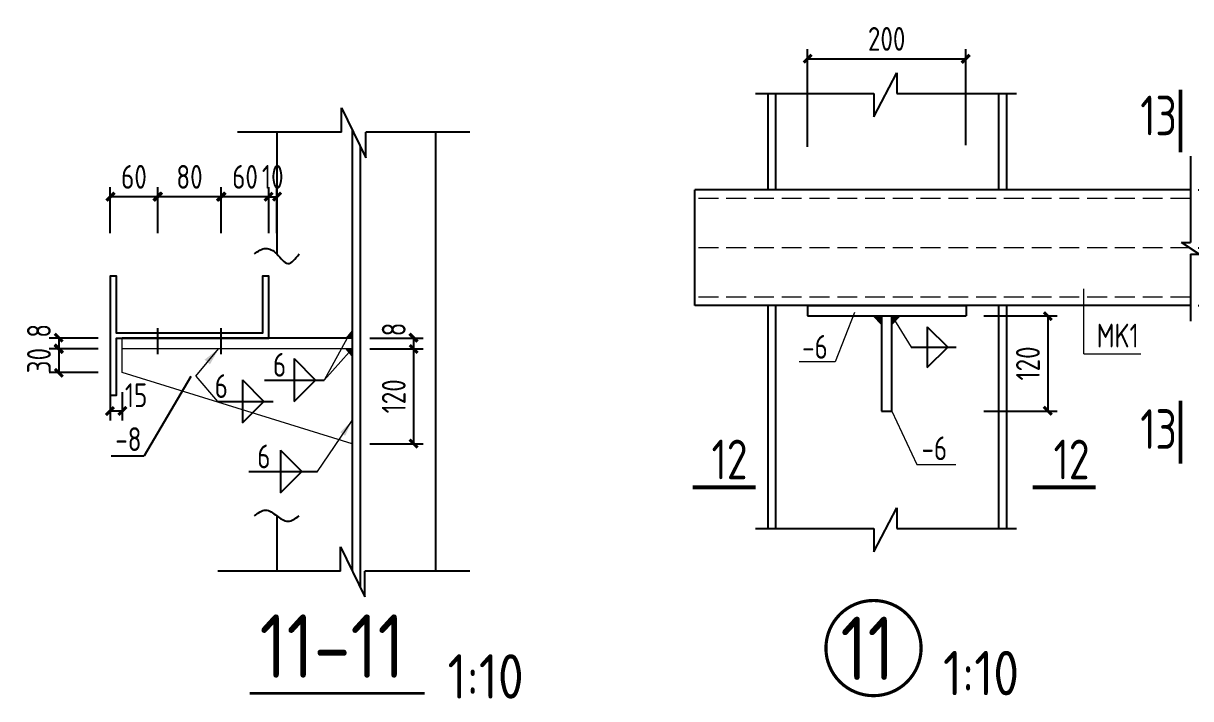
# Model space of a CAD drawing. Header units: millimetres. Extents: x 865974 to 875117, y 41124 to 44891.
# Drawn here: x 869940.7 to 870087.8, y 41237 to 41322.1 of the extents above; entities that cross this region are included whole.
import ezdxf

# ---------------------------------------------------------------- set-up
doc = ezdxf.new("R2010")
doc.units = ezdxf.units.MM
doc.header["$LTSCALE"] = 1000
doc.header["$MEASUREMENT"] = 0
doc.linetypes.add('DASH', pattern=[0.35, 0.25, -0.1])
for name, color, linetype, lineweight in [('1', 4, 'Continuous', 70), ('D3', 62, 'Continuous', 9), ('LZ', 64, 'Continuous', 9), ('数字', 3, 'Continuous', 9)]:
    doc.layers.add(name, color=color, linetype=linetype, lineweight=lineweight)
for name, color, linetype in [('D1', 112, 'Continuous'), ('D2', 6, 'Continuous'), ('DIM', 7, 'Continuous'), ('GJ', 6, 'Continuous'), ('M_Prof', 2, 'Continuous'), ('Prof', 2, 'Continuous'), ('PUB_DIM', 3, 'Continuous'), ('文字', 7, 'Continuous'), ('桩', 6, 'Continuous')]:
    doc.layers.add(name, color=color, linetype=linetype)
doc.styles.add('GBHZ', font='gbenor.shx', dxfattribs={"width": 0.9, "bigfont": 'gbcbig.shx'})
doc.dimstyles.new('Y10', dxfattribs={"dimscale": 0, "dimtxt": 3, "dimasz": 0.01, "dimexe": 1.2, "dimexo": 1, "dimgap": 1, "dimtad": 1, "dimdec": 0, "dimlfac": 10, "dimzin": 0, "dimdsep": 46, "dimtxsty": 'GBHZ', "dimblk1": 'DX', "dimblk2": 'DX', "dimsah": 1, "dimcen": 0.09, "dimdle": 1, "dimadec": 0, "dimazin": 0, "dimtfac": 1, "dimtdec": 0, "dimtix": 1, "dimtmove": 2, "dimatfit": 3, "dimldrblk": 'DX', "dimfxl": 0, "dimtolj": 1, "dimtzin": 0, "dimarcsym": 0})

# ---------------------------------------------------------------- blocks, each defined once
blk = doc.blocks.new('DX')
at = {"color": 0, "linetype": 'ByBlock', "const_width": 40}
blk.add_lwpolyline([(-54, -51), (46, 49)], dxfattribs=at)
blk = doc.blocks.new('*D455')
at = {"layer": 'Defpoints', "color": 0, "linetype": 'ByBlock', "transparency": 16777216}
for p in [(869965.63, 41300.27), (869965.63, 41294.67), (869971.63, 41294.67)]:
    blk.add_point(p, dxfattribs=at)
at = {"layer": 'DIM', "color": 0, "linetype": 'ByBlock', "lineweight": -2, "transparency": 16777216}
for p, q in [((869965.63, 41295.67), (869965.63, 41301.47)), ((869971.63, 41295.67), (869971.63, 41301.47)), ((869971.62, 41300.27), (869965.64, 41300.27))]:
    blk.add_line(p, q, dxfattribs=at)
at = {"layer": 'DIM', "color": 0, "linetype": 'ByBlock', "lineweight": -2, "transparency": 16777216, "xscale": 0.01, "yscale": 0.01, "zscale": 0.01, "rotation": 180}
blk.add_blockref('DX', (869965.63, 41300.27), dxfattribs=at)
at = {"layer": 'DIM', "color": 0, "linetype": 'ByBlock', "lineweight": -2, "transparency": 16777216, "xscale": 0.01, "yscale": 0.01, "zscale": 0.01}
blk.add_blockref('DX', (869971.63, 41300.27), dxfattribs=at)
at = {"layer": 'DIM', "color": 0, "linetype": 'ByBlock', "transparency": 16777216, "insert": (869968.63, 41302.77), "char_height": 3, "attachment_point": 5, "style": 'GBHZ'}
blk.add_mtext('\\A1;60', dxfattribs=at)
blk = doc.blocks.new('*D456')
at = {"layer": 'Defpoints', "color": 0, "linetype": 'ByBlock', "transparency": 16777216}
for p in [(869957.63, 41300.27), (869957.63, 41294.67), (869965.63, 41294.67)]:
    blk.add_point(p, dxfattribs=at)
at = {"layer": 'DIM', "color": 0, "linetype": 'ByBlock', "lineweight": -2, "transparency": 16777216}
for p, q in [((869957.63, 41295.67), (869957.63, 41301.47)), ((869965.63, 41295.67), (869965.63, 41301.47)), ((869965.62, 41300.27), (869957.64, 41300.27))]:
    blk.add_line(p, q, dxfattribs=at)
at = {"layer": 'DIM', "color": 0, "linetype": 'ByBlock', "lineweight": -2, "transparency": 16777216, "xscale": 0.01, "yscale": 0.01, "zscale": 0.01, "rotation": 180}
blk.add_blockref('DX', (869957.63, 41300.27), dxfattribs=at)
at = {"layer": 'DIM', "color": 0, "linetype": 'ByBlock', "lineweight": -2, "transparency": 16777216, "xscale": 0.01, "yscale": 0.01, "zscale": 0.01}
blk.add_blockref('DX', (869965.63, 41300.27), dxfattribs=at)
at = {"layer": 'DIM', "color": 0, "linetype": 'ByBlock', "transparency": 16777216, "insert": (869961.63, 41302.77), "char_height": 3, "attachment_point": 5, "style": 'GBHZ'}
blk.add_mtext('\\A1;80', dxfattribs=at)
blk = doc.blocks.new('*D457')
at = {"layer": 'Defpoints', "color": 0, "linetype": 'ByBlock', "transparency": 16777216}
for p in [(869951.63, 41300.27), (869951.63, 41294.67), (869957.63, 41294.67)]:
    blk.add_point(p, dxfattribs=at)
at = {"layer": 'DIM', "color": 0, "linetype": 'ByBlock', "lineweight": -2, "transparency": 16777216}
for p, q in [((869951.63, 41295.67), (869951.63, 41301.47)), ((869957.63, 41295.67), (869957.63, 41301.47)), ((869957.62, 41300.27), (869951.64, 41300.27))]:
    blk.add_line(p, q, dxfattribs=at)
at = {"layer": 'DIM', "color": 0, "linetype": 'ByBlock', "lineweight": -2, "transparency": 16777216, "xscale": 0.01, "yscale": 0.01, "zscale": 0.01, "rotation": 180}
blk.add_blockref('DX', (869951.63, 41300.27), dxfattribs=at)
at = {"layer": 'DIM', "color": 0, "linetype": 'ByBlock', "lineweight": -2, "transparency": 16777216, "xscale": 0.01, "yscale": 0.01, "zscale": 0.01}
blk.add_blockref('DX', (869957.63, 41300.27), dxfattribs=at)
at = {"layer": 'DIM', "color": 0, "linetype": 'ByBlock', "transparency": 16777216, "insert": (869954.63, 41302.77), "char_height": 3, "attachment_point": 5, "style": 'GBHZ'}
blk.add_mtext('\\A1;60', dxfattribs=at)
blk = doc.blocks.new('*D458')
at = {"layer": 'Defpoints', "color": 0, "linetype": 'ByBlock', "transparency": 16777216}
for p in [(869983.36, 41282.45), (869983.36, 41281.1), (869989.88, 41281.1)]:
    blk.add_point(p, dxfattribs=at)
at = {"layer": 'DIM', "color": 0, "linetype": 'ByBlock', "lineweight": -2, "transparency": 16777216}
for p, q in [((869984.36, 41282.45), (869991.08, 41282.45)), ((869989.88, 41282.46), (869989.88, 41282.47)), ((869989.88, 41282.45), (869989.88, 41281.1)), ((869984.36, 41281.1), (869991.08, 41281.1)), ((869989.88, 41281.09), (869989.88, 41281.08))]:
    blk.add_line(p, q, dxfattribs=at)
at = {"layer": 'DIM', "color": 0, "linetype": 'ByBlock', "lineweight": -2, "transparency": 16777216, "xscale": 0.01, "yscale": 0.01, "zscale": 0.01}
for p, rotation in [((869989.88, 41282.45), 270), ((869989.88, 41281.1), 90)]:
    blk.add_blockref('DX', p, dxfattribs=dict(at, rotation=rotation))
at = {"layer": 'DIM', "color": 0, "linetype": 'ByBlock', "transparency": 16777216, "insert": (869987.38, 41283.53), "char_height": 3, "attachment_point": 5, "rotation": 90, "style": 'GBHZ'}
blk.add_mtext('\\A1;8', dxfattribs=at)
blk = doc.blocks.new('*D459')
at = {"layer": 'Defpoints', "color": 0, "linetype": 'ByBlock', "transparency": 16777216}
for p in [(869983.36, 41281.1), (869983.36, 41269.1), (869989.88, 41269.1)]:
    blk.add_point(p, dxfattribs=at)
at = {"layer": 'DIM', "color": 0, "linetype": 'ByBlock', "lineweight": -2, "transparency": 16777216}
for p, q in [((869984.36, 41281.1), (869991.08, 41281.1)), ((869989.88, 41281.09), (869989.88, 41269.11)), ((869984.36, 41269.1), (869991.08, 41269.1))]:
    blk.add_line(p, q, dxfattribs=at)
at = {"layer": 'DIM', "color": 0, "linetype": 'ByBlock', "lineweight": -2, "transparency": 16777216, "xscale": 0.01, "yscale": 0.01, "zscale": 0.01}
for p, rotation in [((869989.88, 41281.1), 90), ((869989.88, 41269.1), 270)]:
    blk.add_blockref('DX', p, dxfattribs=dict(at, rotation=rotation))
at = {"layer": 'DIM', "color": 0, "linetype": 'ByBlock', "transparency": 16777216, "insert": (869987.38, 41275.1), "char_height": 3, "attachment_point": 5, "rotation": 90, "style": 'GBHZ'}
blk.add_mtext('\\A1;120', dxfattribs=at)
blk = doc.blocks.new('*D460')
at = {"layer": 'Defpoints', "color": 0, "linetype": 'ByBlock', "transparency": 16777216}
for p in [(869972.63, 41300.27), (869971.63, 41294.67), (869972.63, 41294.67)]:
    blk.add_point(p, dxfattribs=at)
at = {"layer": 'DIM', "color": 0, "linetype": 'ByBlock', "lineweight": -2, "transparency": 16777216}
for p, q in [((869971.63, 41295.67), (869971.63, 41301.47)), ((869972.63, 41295.67), (869972.63, 41301.47)), ((869971.62, 41300.27), (869971.61, 41300.27)), ((869971.63, 41300.27), (869972.63, 41300.27)), ((869972.64, 41300.27), (869972.65, 41300.27))]:
    blk.add_line(p, q, dxfattribs=at)
at = {"layer": 'DIM', "color": 0, "linetype": 'ByBlock', "lineweight": -2, "transparency": 16777216, "xscale": 0.01, "yscale": 0.01, "zscale": 0.01}
blk.add_blockref('DX', (869971.63, 41300.27), dxfattribs=at)
at = {"layer": 'DIM', "color": 0, "linetype": 'ByBlock', "lineweight": -2, "transparency": 16777216, "xscale": 0.01, "yscale": 0.01, "zscale": 0.01, "rotation": 180}
blk.add_blockref('DX', (869972.63, 41300.27), dxfattribs=at)
at = {"layer": 'DIM', "color": 0, "linetype": 'ByBlock', "transparency": 16777216, "insert": (869972.13, 41302.77), "char_height": 3, "attachment_point": 5, "style": 'GBHZ'}
blk.add_mtext('\\A1;10', dxfattribs=at)
blk = doc.blocks.new('*D461')
at = {"layer": 'Defpoints', "color": 0, "linetype": 'ByBlock', "transparency": 16777216}
for p in [(869951.11, 41282.45, 5), (869945.15, 41281.1), (869951.11, 41281.1, 5)]:
    blk.add_point(p, dxfattribs=at)
at = {"layer": 'DIM', "color": 0, "linetype": 'ByBlock', "lineweight": -2, "transparency": 16777216}
for p, q in [((869950.11, 41282.45), (869943.95, 41282.45)), ((869945.15, 41282.46), (869945.15, 41282.47)), ((869945.15, 41282.45), (869945.15, 41281.1)), ((869950.11, 41281.1), (869943.95, 41281.1)), ((869945.15, 41281.09), (869945.15, 41281.08))]:
    blk.add_line(p, q, dxfattribs=at)
at = {"layer": 'DIM', "color": 0, "linetype": 'ByBlock', "lineweight": -2, "transparency": 16777216, "xscale": 0.01, "yscale": 0.01, "zscale": 0.01}
for p, rotation in [((869945.15, 41282.45), 270), ((869945.15, 41281.1), 90)]:
    blk.add_blockref('DX', p, dxfattribs=dict(at, rotation=rotation))
at = {"layer": 'DIM', "color": 0, "linetype": 'ByBlock', "transparency": 16777216, "insert": (869942.65, 41283.36), "char_height": 3, "width": 0.8692, "attachment_point": 5, "rotation": 90, "style": 'GBHZ'}
blk.add_mtext('\\A1;8', dxfattribs=at)
blk = doc.blocks.new('*D462')
at = {"layer": 'Defpoints', "color": 0, "linetype": 'ByBlock', "transparency": 16777216}
for p in [(869951.11, 41281.1, 5), (869945.15, 41278.1), (869951.11, 41278.1, 5)]:
    blk.add_point(p, dxfattribs=at)
at = {"layer": 'DIM', "color": 0, "linetype": 'ByBlock', "lineweight": -2, "transparency": 16777216}
for p, q in [((869950.11, 41281.1), (869943.95, 41281.1)), ((869945.15, 41281.11), (869945.15, 41281.12)), ((869945.15, 41281.1), (869945.15, 41278.1)), ((869950.11, 41278.1), (869943.95, 41278.1)), ((869945.15, 41278.09), (869945.15, 41278.08))]:
    blk.add_line(p, q, dxfattribs=at)
at = {"layer": 'DIM', "color": 0, "linetype": 'ByBlock', "lineweight": -2, "transparency": 16777216, "xscale": 0.01, "yscale": 0.01, "zscale": 0.01}
for p, rotation in [((869945.15, 41281.1), 270), ((869945.15, 41278.1), 90)]:
    blk.add_blockref('DX', p, dxfattribs=dict(at, rotation=rotation))
at = {"layer": 'DIM', "color": 0, "linetype": 'ByBlock', "transparency": 16777216, "insert": (869942.65, 41279.6), "char_height": 3, "attachment_point": 5, "rotation": 90, "style": 'GBHZ'}
blk.add_mtext('\\A1;30', dxfattribs=at)
blk = doc.blocks.new('*D463')
at = {"layer": 'Defpoints', "color": 0, "linetype": 'ByBlock', "transparency": 16777216}
for p in [(869951.64, 41276.62, 5), (869953.13, 41276.62, 5), (869951.64, 41273.24)]:
    blk.add_point(p, dxfattribs=at)
at = {"layer": 'DIM', "color": 0, "linetype": 'ByBlock', "lineweight": -2, "transparency": 16777216}
for p, q in [((869951.64, 41275.62), (869951.64, 41272.04)), ((869953.13, 41275.62), (869953.13, 41272.04)), ((869951.63, 41273.24), (869951.62, 41273.24)), ((869953.13, 41273.24), (869951.64, 41273.24)), ((869953.14, 41273.24), (869953.15, 41273.24))]:
    blk.add_line(p, q, dxfattribs=at)
at = {"layer": 'DIM', "color": 0, "linetype": 'ByBlock', "lineweight": -2, "transparency": 16777216, "xscale": 0.01, "yscale": 0.01, "zscale": 0.01}
blk.add_blockref('DX', (869951.64, 41273.24), dxfattribs=at)
at = {"layer": 'DIM', "color": 0, "linetype": 'ByBlock', "lineweight": -2, "transparency": 16777216, "xscale": 0.01, "yscale": 0.01, "zscale": 0.01, "rotation": 180}
blk.add_blockref('DX', (869953.13, 41273.24), dxfattribs=at)
at = {"layer": 'DIM', "color": 0, "linetype": 'ByBlock', "transparency": 16777216, "insert": (869954.9, 41275.24), "char_height": 3, "attachment_point": 5, "style": 'GBHZ'}
blk.add_mtext('\\A1;15', dxfattribs=at)
blk = doc.blocks.new('*D526')
at = {"layer": 'Defpoints', "color": 0, "linetype": 'ByBlock', "transparency": 16777216}
for p in [(870059.52, 41317.66), (870039.52, 41305.54), (870059.52, 41305.76)]:
    blk.add_point(p, dxfattribs=at)
at = {"layer": 'DIM', "color": 0, "linetype": 'ByBlock', "lineweight": -2, "transparency": 16777216}
for p, q in [((870039.52, 41306.54), (870039.52, 41318.86)), ((870059.52, 41306.76), (870059.52, 41318.86)), ((870039.53, 41317.66), (870059.51, 41317.66))]:
    blk.add_line(p, q, dxfattribs=at)
at = {"layer": 'DIM', "color": 0, "linetype": 'ByBlock', "lineweight": -2, "transparency": 16777216, "xscale": 0.01, "yscale": 0.01, "zscale": 0.01, "rotation": 180}
blk.add_blockref('DX', (870039.52, 41317.66), dxfattribs=at)
at = {"layer": 'DIM', "color": 0, "linetype": 'ByBlock', "lineweight": -2, "transparency": 16777216, "xscale": 0.01, "yscale": 0.01, "zscale": 0.01}
blk.add_blockref('DX', (870059.52, 41317.66), dxfattribs=at)
at = {"layer": 'DIM', "color": 0, "linetype": 'ByBlock', "transparency": 16777216, "insert": (870049.52, 41320.16), "char_height": 3, "attachment_point": 5, "style": 'GBHZ'}
blk.add_mtext('\\A1;200', dxfattribs=at)
blk = doc.blocks.new('*D527')
at = {"layer": 'Defpoints', "color": 0, "linetype": 'ByBlock', "transparency": 16777216}
for p in [(870060.78, 41285.25), (870060.78, 41273.24), (870069.83, 41273.24)]:
    blk.add_point(p, dxfattribs=at)
at = {"layer": 'DIM', "color": 0, "linetype": 'ByBlock', "lineweight": -2, "transparency": 16777216}
for p, q in [((870061.78, 41285.25), (870071.03, 41285.25)), ((870069.83, 41285.24), (870069.83, 41273.25)), ((870061.78, 41273.24), (870071.03, 41273.24))]:
    blk.add_line(p, q, dxfattribs=at)
at = {"layer": 'DIM', "color": 0, "linetype": 'ByBlock', "lineweight": -2, "transparency": 16777216, "xscale": 0.01, "yscale": 0.01, "zscale": 0.01}
for p, rotation in [((870069.83, 41285.25), 90), ((870069.83, 41273.24), 270)]:
    blk.add_blockref('DX', p, dxfattribs=dict(at, rotation=rotation))
at = {"layer": 'DIM', "color": 0, "linetype": 'ByBlock', "transparency": 16777216, "insert": (870067.33, 41279.24), "char_height": 3, "attachment_point": 5, "rotation": 90, "style": 'GBHZ'}
blk.add_mtext('\\A1;120', dxfattribs=at)
blk = doc.blocks.new('*D532')
at = {"layer": 'Defpoints', "color": 0, "linetype": 'ByBlock', "transparency": 16777216}
for p in [(870087.8, 41293.83), (870096.05, 41293.83), (870087.8, 41286.53)]:
    blk.add_point(p, dxfattribs=at)
at = {"layer": 'DIM', "color": 0, "linetype": 'ByBlock', "lineweight": -2, "transparency": 16777216}
for p, q in [((870088.8, 41293.83), (870097.25, 41293.83)), ((870096.05, 41286.54), (870096.05, 41293.82)), ((870088.8, 41286.53), (870097.25, 41286.53))]:
    blk.add_line(p, q, dxfattribs=at)
at = {"layer": 'DIM', "color": 0, "linetype": 'ByBlock', "lineweight": -2, "transparency": 16777216, "xscale": 0.01, "yscale": 0.01, "zscale": 0.01}
for p, rotation in [((870096.05, 41293.83), 90), ((870096.05, 41286.53), 270)]:
    blk.add_blockref('DX', p, dxfattribs=dict(at, rotation=rotation))
at = {"layer": 'DIM', "color": 0, "linetype": 'ByBlock', "transparency": 16777216, "insert": (870093.55, 41290.18), "char_height": 3, "attachment_point": 5, "rotation": 90, "style": 'GBHZ'}
blk.add_mtext('\\A1;73', dxfattribs=at)
blk = doc.blocks.new('*D533')
at = {"layer": 'Defpoints', "color": 0, "linetype": 'ByBlock', "transparency": 16777216}
for p in [(870087.8, 41301.13), (870096.05, 41301.13), (870087.8, 41293.83)]:
    blk.add_point(p, dxfattribs=at)
at = {"layer": 'DIM', "color": 0, "linetype": 'ByBlock', "lineweight": -2, "transparency": 16777216}
for p, q in [((870088.8, 41301.13), (870097.25, 41301.13)), ((870096.05, 41293.84), (870096.05, 41301.12)), ((870088.8, 41293.83), (870097.25, 41293.83))]:
    blk.add_line(p, q, dxfattribs=at)
at = {"layer": 'DIM', "color": 0, "linetype": 'ByBlock', "lineweight": -2, "transparency": 16777216, "xscale": 0.01, "yscale": 0.01, "zscale": 0.01}
for p, rotation in [((870096.05, 41301.13), 90), ((870096.05, 41293.83), 270)]:
    blk.add_blockref('DX', p, dxfattribs=dict(at, rotation=rotation))
at = {"layer": 'DIM', "color": 0, "linetype": 'ByBlock', "transparency": 16777216, "insert": (870093.55, 41297.48), "char_height": 3, "attachment_point": 5, "rotation": 90, "style": 'GBHZ'}
blk.add_mtext('\\A1;73', dxfattribs=at)

msp = doc.modelspace()

# ---------------------------------------------------------------- linework, layer by layer
at = {"linetype": 'ByBlock', "ltscale": 0.5, "const_width": 0.4}
msp.add_lwpolyline([(870041.862, 41243.354, 1), (870053.862, 41243.354, 1)], format="xyb", close=True, dxfattribs=at)
at = {"layer": '1', "color": 2, "const_width": 0.48}
for points in [[(870086.57, 41313.78), (870086.57, 41305.858)], [(870086.57, 41274.534), (870086.57, 41266.612)], [(870025.069, 41263.632), (870032.991, 41263.632)], [(870067.935, 41263.632), (870075.857, 41263.632)]]:
    msp.add_lwpolyline(points, dxfattribs=at)
at = {"layer": 'D1', "color": 251}
for p, q in [((870047.918, 41310.353), (870050.793, 41315.903)), ((870050.793, 41315.903), (870050.793, 41313.286)), ((870032.991, 41313.286), (870047.918, 41313.286)), ((870047.918, 41313.286), (870047.918, 41310.353)), ((870050.793, 41313.286), (870065.901, 41313.286)), ((869980.797, 41308.405, 5), (869980.797, 41311.49, 5)), ((869980.797, 41311.49, 5), (869983.875, 41305.169, 5)), ((869980.797, 41308.405, 5), (869967.691, 41308.405, 5)), ((869983.875, 41305.169, 5), (869983.875, 41308.405, 5)), ((869996.96, 41308.405, 5), (869983.875, 41308.405, 5)), ((870087.804, 41305.374), (870087.804, 41294.483)), ((870088.928, 41293.002), (870086.68, 41294.483)), ((870086.68, 41294.483), (870087.804, 41294.483)), ((870087.804, 41293.002), (870087.804, 41284.578)), ((870087.804, 41293.002), (870088.928, 41293.002)), ((870054.645, 41283.854), (870054.645, 41278.715)), ((870054.645, 41283.854), (870057.215, 41281.285)), ((870052.616, 41281.285), (870058.296, 41281.285)), ((870054.645, 41278.715), (870057.215, 41281.285)), ((869974.823, 41279.859, 5), (869974.823, 41274.45, 5)), ((869974.823, 41279.859, 5), (869977.528, 41277.154, 5)), ((869968.291, 41277.17, 5), (869968.291, 41271.761, 5)), ((869968.291, 41277.17, 5), (869970.996, 41274.466, 5)), ((869971.069, 41277.154, 5), (869978.615, 41277.154, 5)), ((869974.823, 41274.45, 5), (869977.528, 41277.154, 5)), ((869965.149, 41274.466, 5), (869972.172, 41274.466, 5)), ((869968.291, 41271.761, 5), (869970.996, 41274.466, 5)), ((869973.094, 41268.329, 5), (869975.799, 41265.625, 5)), ((869973.094, 41268.329, 5), (869973.094, 41262.92, 5)), ((869969.123, 41265.625, 5), (869977.749, 41265.625, 5)), ((869973.094, 41262.92, 5), (869975.799, 41265.625, 5)), ((870047.918, 41255.503), (870050.793, 41261.052)), ((870050.793, 41261.052), (870050.793, 41258.435)), ((870032.991, 41258.435), (870047.918, 41258.435)), ((870047.918, 41258.435), (870047.918, 41255.503)), ((870050.793, 41258.435), (870065.901, 41258.435)), ((869980.647, 41256.142, 5), (869983.724, 41249.821, 5)), ((869980.647, 41253.056, 5), (869980.647, 41256.142, 5)), ((869980.647, 41253.056, 5), (869965.201, 41253.056, 5)), ((869983.724, 41249.821, 5), (869983.724, 41253.056, 5)), ((869996.96, 41253.056, 5), (869983.724, 41253.056, 5))]:
    msp.add_line(p, q, dxfattribs=at)
at = {"layer": 'D2'}
for p, q in [((870034.522, 41313.286), (870034.522, 41301.13)), ((870035.522, 41313.286), (870035.522, 41301.13)), ((870063.629, 41313.286), (870063.629, 41301.13)), ((870064.629, 41313.286), (870064.629, 41301.13)), ((869972.632, 41308.405, 5), (869972.632, 41293.048, 5)), ((869982.132, 41308.748, 5), (869982.132, 41253.056, 5)), ((869992.632, 41308.405, 5), (869992.632, 41253.056, 5)), ((869983.132, 41306.694, 5), (869983.132, 41251.037, 5)), ((870087.804, 41301.13), (870025.319, 41301.13)), ((870087.804, 41286.53), (870025.319, 41286.53)), ((870034.522, 41286.53), (870034.522, 41258.435)), ((870035.522, 41286.53), (870035.522, 41258.435)), ((870039.522, 41286.53), (870039.522, 41285.246)), ((870039.522, 41286.53), (870059.522, 41286.53)), ((870059.522, 41286.53), (870059.522, 41285.246)), ((870063.629, 41286.53), (870063.629, 41258.435)), ((870064.629, 41286.53), (870064.629, 41258.435)), ((870039.522, 41285.246), (870059.522, 41285.246)), ((870048.879, 41285.246), (870048.879, 41273.243)), ((870050.164, 41273.243), (870050.164, 41285.246)), ((869957.632, 41280.421, 5), (869957.632, 41283.689, 5)), ((869965.632, 41280.421, 5), (869965.632, 41283.689, 5)), ((869982.132, 41282.449, 5), (869953.132, 41282.449, 5)), ((870048.879, 41273.243), (870050.164, 41273.243)), ((869972.632, 41260.045, 5), (869972.632, 41253.113, 5))]:
    msp.add_line(p, q, dxfattribs=at)
at = {"layer": 'D3', "color": 251}
for p, q in [((870074.358, 41280.468), (870074.358, 41288.659)), ((870045.477, 41285.674), (870043.024, 41279.449)), ((870050.164, 41285.246), (870052.616, 41281.285)), ((869981.746, 41282.9, 5), (869978.615, 41277.154, 5)), ((869962.441, 41277.654, 5), (869965.306, 41281.097, 5)), ((869981.746, 41280.646, 5), (869978.615, 41277.154, 5)), ((870074.358, 41280.468), (870081.571, 41280.468)), ((870043.024, 41279.449), (870038.497, 41279.449)), ((869962.441, 41277.654, 5), (869965.149, 41274.466, 5)), ((870050.164, 41273.243), (870053.331, 41266.484)), ((869977.749, 41265.625, 5), (869982.132, 41272.03, 5)), ((870053.331, 41266.484), (870058.258, 41266.484))]:
    msp.add_line(p, q, dxfattribs=at)
at = {"layer": 'D3'}
for p, q in [((870047.809, 41285.246), (870048.879, 41284.175)), ((870051.234, 41285.246), (870050.164, 41284.175)), ((869982.132, 41283.351, 5), (869981.361, 41282.449, 5)), ((869953.132, 41278.097, 5), (869953.132, 41282.449, 5)), ((869982.132, 41281.097, 5), (869953.132, 41281.097, 5)), ((869982.132, 41280.195, 5), (869981.361, 41281.097, 5)), ((869982.132, 41269.1, 5), (869953.132, 41278.097, 5))]:
    msp.add_line(p, q, dxfattribs=at)
for points in [[(870047.809, 41285.246), (870048.879, 41285.246), (870048.879, 41284.175), (870048.879, 41285.246)], [(870051.234, 41285.246), (870050.164, 41285.246), (870050.164, 41284.175), (870050.164, 41285.246)], [(869982.132, 41283.351, 5), (869982.132, 41282.449, 5), (869981.361, 41282.449, 5), (869982.132, 41282.449, 5)], [(869982.132, 41280.195, 5), (869982.132, 41281.097, 5), (869981.361, 41281.097, 5), (869982.132, 41281.097, 5)]]:
    msp.add_solid(points, dxfattribs=at)
at = {"layer": 'D3', "color": 251}
for points in [[(869963.531, 41279.72, 5), (869965.306, 41281.097, 5), (869963.531, 41279.72, 5), (869964.216, 41279.133, 5)], [(869980.633, 41270.567, 5), (869982.132, 41272.03, 5), (869980.633, 41270.567, 5), (869981.248, 41270.115, 5)]]:
    msp.add_solid(points, dxfattribs=at)
at = {"layer": 'GJ', "linetype": 'Continuous'}
msp.add_line((870025.319, 41286.53), (870025.319, 41301.13), dxfattribs=at)
at = {"layer": 'LZ', "color": 251, "linetype": 'DASH', "ltscale": 0.01}
for p, q in [((870087.804, 41300.06), (870025.319, 41300.06)), ((870087.804, 41293.83), (870025.319, 41293.83)), ((870087.804, 41287.601), (870025.319, 41287.601))]:
    msp.add_line(p, q, dxfattribs=at)
at = {"layer": 'M_Prof', "elevation": 5}
msp.add_lwpolyline([(869971.635, 41282.449), (869971.635, 41290.249), (869970.835, 41290.249), (869970.835, 41283.049), (869952.435, 41283.049), (869952.435, 41290.249), (869951.635, 41290.249), (869951.635, 41275.249), (869952.435, 41275.249), (869952.435, 41282.449), (869971.635, 41282.449)], dxfattribs=at)
at = {"layer": 'Prof'}
for points in [[(869969.815, 41293.048, 5), (869971.224, 41293.752, 5), (869972.632, 41293.048, 5), (869974.041, 41291.843, 5), (869975.449, 41293.048, 5)], [(869969.815, 41260.045, 5), (869971.224, 41260.75, 5), (869972.632, 41260.045, 5), (869974.041, 41259.341, 5), (869975.449, 41260.045, 5)]]:
    msp.add_spline(points, degree=3, dxfattribs=at)
at = {"layer": '文字', "color": 6, "const_width": 0.32}
msp.add_lwpolyline([(869969.21, 41237.65), (869991.291, 41237.65)], dxfattribs=at)
at = {"layer": '桩'}
for p in [(869961.78, 41277.578, 5), (869951.76, 41267.581, 5)]:
    msp.add_line(p, (869955.908, 41267.581, 5), dxfattribs=at)

# ---------------------------------------------------------------- texts
at = {"layer": 'PUB_DIM', "style": 'GBHZ', "width": 0.9}
for s, p in [('13', (870081.495, 41308.004)), ('13', (870081.495, 41268.468)), ('12', (870027.447, 41264.633)), ('12', (870070.565, 41264.633))]:
    msp.add_text(s, height=5, dxfattribs=at).set_placement(p)
at = {"layer": '数字', "style": 'GBHZ', "width": 0.9}
for s, p in [('-6', (870038.861, 41279.836)), ('MK1', (870075.997, 41281.257)), ('6', (869972.152, 41277.578, 5)), ('6', (869964.804, 41274.89, 5)), ('-8', (869952.273, 41268.2, 5)), ('-6', (870053.913, 41267.049)), ('6', (869970.173, 41266.02, 5))]:
    msp.add_text(s, height=3, dxfattribs=at).set_placement(p)
at = {"layer": '文字', "color": 6, "style": 'GBHZ'}
for s, height, p in [('11-11', 8, (869970.461, 41239.601)), ('11', 8, (870043.694, 41239.321)), ('1:10', 5.6, (869994.17, 41236.98)), ('1:10', 5.6, (870056.628, 41237.402, -0.009))]:
    msp.add_text(s, height=height, dxfattribs=at).set_placement(p)

# ---------------------------------------------------------------- dimensions: what is measured, and where the dimension line sits
at = {"layer": 'DIM', "linetype": 'ByBlock'}
for base, p1, p2, picture, middle in [((870059.522, 41317.655), (870039.522, 41305.545), (870059.522, 41305.759), '*D526', (870049.522, 41320.155)), ((869972.632, 41300.27, 5), (869971.632, 41294.673, 5), (869972.632, 41294.673, 5), '*D460', (869972.132, 41302.77, 5))]:
    dim = msp.add_linear_dim(base=base, p1=p1, p2=p2, dimstyle='Y10', override={"dimscale": 1}, dxfattribs=at)
    dim.commit()
    dim.dimension.update_dxf_attribs({"geometry": picture, "text_midpoint": middle})
for base, p1, p2, angle, picture, middle in [((869951.632, 41300.27, 5), (869957.632, 41294.673, 5), (869951.632, 41294.673, 5), 180, '*D457', (869954.632, 41302.77, 5)), ((869957.632, 41300.27, 5), (869965.632, 41294.673, 5), (869957.632, 41294.673, 5), 180, '*D456', (869961.632, 41302.77, 5)), ((869965.632, 41300.27, 5), (869971.632, 41294.673, 5), (869965.632, 41294.673, 5), 180, '*D455', (869968.632, 41302.77, 5)), ((870096.05, 41301.13), (870087.804, 41293.83), (870087.804, 41301.13), 90, '*D533', (870093.55, 41297.48)), ((870096.05, 41293.83), (870087.804, 41286.53), (870087.804, 41293.83), 90, '*D532', (870093.55, 41290.18)), ((870069.831, 41273.243), (870060.785, 41285.246), (870060.785, 41273.243), 270, '*D527', (870067.331, 41279.244)), ((869945.152, 41278.097), (869951.114, 41281.097, 5), (869951.114, 41278.097, 5), 90, '*D462', (869942.652, 41279.597)), ((869989.882, 41269.1, 5), (869983.364, 41281.097, 5), (869983.364, 41269.1, 5), 270, '*D459', (869987.382, 41275.099, 5))]:
    dim = msp.add_linear_dim(base=base, p1=p1, p2=p2, angle=angle, dimstyle='Y10', override={"dimscale": 1}, dxfattribs=at)
    dim.commit()
    dim.dimension.update_dxf_attribs({"geometry": picture, "text_midpoint": middle})
for base, p1, p2, angle, picture, middle in [((869989.882, 41281.097, 5), (869983.364, 41282.449, 5), (869983.364, 41281.097, 5), 270, '*D458', (869987.382, 41283.53, 5)), ((869945.152, 41281.097), (869951.114, 41282.449, 5), (869951.114, 41281.097, 5), 90, '*D461', (869942.652, 41283.364))]:
    dim = msp.add_linear_dim(base=base, p1=p1, p2=p2, angle=angle, text='8', dimstyle='Y10', override={"dimscale": 1}, dxfattribs=at)
    dim.commit()
    dim.dimension.update_dxf_attribs({"geometry": picture, "text_midpoint": middle, "dimtype": 160})
dim = msp.add_linear_dim(base=(869951.635, 41273.242), p1=(869953.132, 41276.623, 5), p2=(869951.635, 41276.623, 5), dimstyle='Y10', override={"dimscale": 1}, dxfattribs=at)
dim.commit()
dim.dimension.update_dxf_attribs({"geometry": '*D463', "text_midpoint": (869954.903, 41275.24), "dimtype": 160})

doc.saveas('drawing.dxf')
